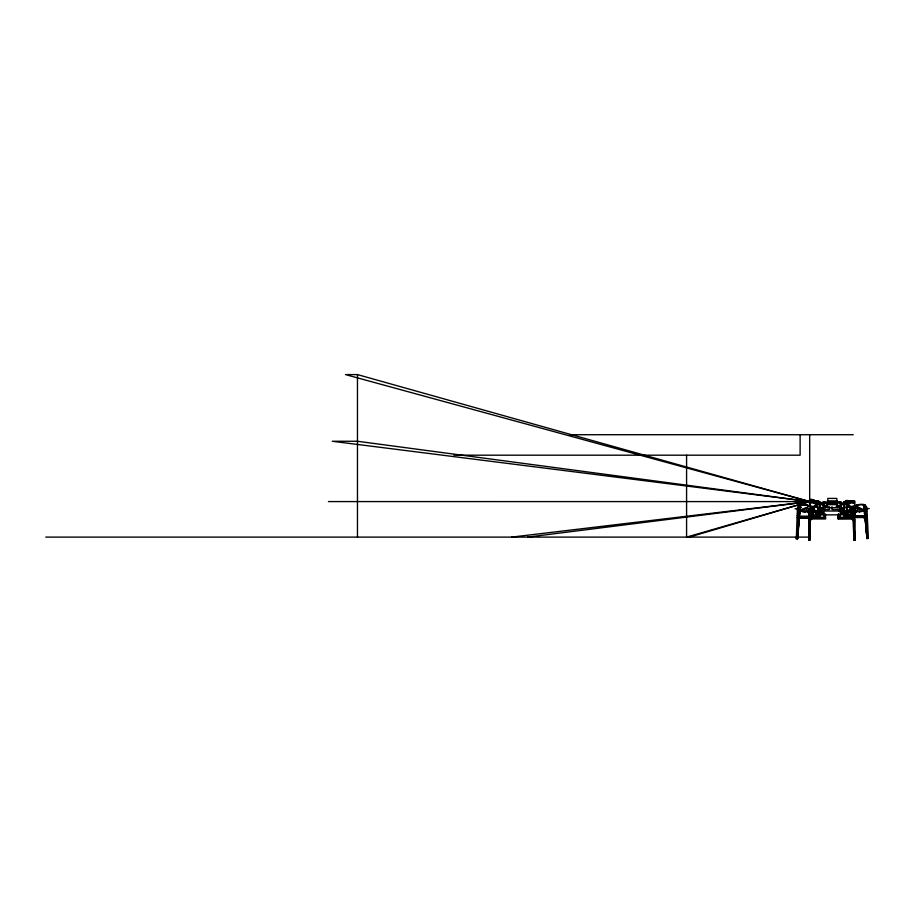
<?xml version="1.0" encoding="UTF-8"?>
<svg xmlns="http://www.w3.org/2000/svg" width="915" height="915" viewBox="0 0 915 915"><rect width="100%" height="100%" fill="white"/><g stroke="black" fill="none" stroke-linecap="round" stroke-linejoin="round"><path stroke-width="1.37" d="M808.688 515.362L808.688 511.519M808.711 518.782L808.711 540.41L808.711 518.782L809.912 518.782M808.7 516.598L808.7 511.508M809.146 511.382L809.146 515.362L809.889 515.362M809.558 506.921L809.558 501.226L811.079 501.226M808.666 519.022L809.867 519.022L809.912 539.827C809.958 541.291 810.084 538.5 808.7 539.827M809.912 516.598L809.844 511.382M811.079 512.011L811.079 513.978L812.005 513.978L812.005 512.011L808.986 512.011M811.628 502.426L811.868 501.214L812.566 501.214L812.566 502.426M812.005 513.978L812.005 512.011M812.017 501.008L812.005 502.941L816.889 502.941M812.211 502.426L812.211 501.008M813.058 502.426L813.321 501.214M813.149 502.426L812.52 501.226M816.02 512.011L813.366 512.011L813.366 513.978L815.437 516.277L814.076 516.277L813.046 515.134M814.076 502.941L814.076 501.008L811.079 501.008L811.079 502.941L809.558 502.941M814.499 515.969L814.579 517.307M814.659 502.426L814.659 501.226L811.628 501.226L815.162 501.214M815.105 503.913L815.151 501.672L813.149 501.683L813.138 501.008M815.276 503.913L815.276 501.672M815.517 503.913L815.528 501.226L818.868 501.214L816.535 501.226M815.837 503.913L815.837 501.683L814.968 501.672M816.02 514.951L816.054 510.662M816.466 502.895L816.466 505.4L813.732 506.43L816.054 505.4L816.054 501.912M816.18 503.913L816.18 501.683M816.374 512.011L816.832 512.777M816.546 503.913L816.546 501.683M817.209 506.796L817.209 502.895L820.606 502.895L820.606 501.923L814.087 501.683M817.129 502.426L817.69 501.214M817.621 508.122L817.941 501.672L813.183 501.683L813.08 502.289L812.932 501.008M817.678 501.912L818.456 503.913L820.195 502.895M818.136 512.983L818.136 512.011M818.673 503.913L818.673 502.895M819.142 503.913L819.142 502.895M819.703 508.122L819.726 502.895M820.137 508.1L820.137 502.895M820.423 505.663L820.423 504.645M823.168 509.747L824.987 509.747L824.987 506.327L823.054 506.327L823.054 504.645L819.085 504.645M827.149 503.616L827.126 507.711L837.362 507.711L837.362 503.616M838.918 502.884L838.918 501.912L840.965 501.912L840.965 504.245M839.169 502.884L839.169 501.912M840.199 505.663L840.199 502.598L824.541 502.598L824.541 505.663M840.713 504.245L840.713 501.912M845.803 515.969L848.857 515.98L848.846 517.307L848.262 515.98L844.396 515.969L846.181 515.969L846.215 517.307L844.396 517.307L844.396 512.995M845.849 516.277L845.929 517.307M845.677 502.941L845.849 501.226L846.009 502.873M846.798 501.592L846.798 501.008M847.599 515.969L846.958 517.307L848.262 517.307M846.878 502.426L847.061 501.214M849.269 515.969L849.269 517.307L848.605 517.307L848.56 515.969M848.56 502.426C847.404 500.551 851.43 500.585 850.207 502.426L845.483 502.415L846.089 502.415M850.207 517.307L851.236 515.134M817.267 501.775L817.941 501.672M838.14 518.919L838.289 514.161M854.999 531.341L855.01 540.399L855.125 519.022L853.912 519.022L853.809 540.399L853.855 518.37L838.117 518.37L838.312 514.196M838.586 518.267L838.598 517.398M838.117 518.885L853.329 518.885L853.832 539.827L853.375 520.2L852.071 518.919L853.855 518.37L838.689 518.508L838.7 515.191M839.924 515.191L839.924 517.638L839.833 514.928M853.375 518.885L853.375 520.2L852.048 518.885M853.809 539.781L853.878 518.405M808.688 515.568L808.677 516.197L808.654 511.725M838.655 514.161L838.689 518.508M845.78 501.592L845.78 502.289L845.792 501.008M851.144 501.008L851.247 502.301L851.35 501.008M853.912 516.06L854.004 511.588M855.068 515.568L855.09 516.197L855.148 511.725M799.378 514.676L798.772 514.63L798.852 510.684A2.448 1.029 90 0 1 798.475 509.037L798.269 516.186L799.401 516.632L800.248 511.005M853.924 516.838L853.981 511.885M855.125 516.838L855.182 511.885M798.578 506.384A2.448 1.029 90 0 0 797.4 508.397L796.313 539.107L797.72 538.58L799.344 517.49L823.923 517.398L823.866 515.191M800.282 511.073L799.081 510.215L799.127 507.242A2.448 1.029 90 0 1 799.321 506.807M800.11 510.124L799.31 509.815L799.458 507.642L800.865 507.653M800.877 507.585L799.493 507.173L799.641 505C806.778 504.291 814.339 507.276 820.721 507.905A2.047 0.869 90 0 1 821.887 508.225A2.047 0.869 90 0 1 821.853 510.993A2.047 0.869 90 0 1 820.686 511.153L816.649 511.474L813.561 509.769M798.841 510.261L798.749 514.23L798.109 514.23M809.924 539.713L809.889 518.37L825.639 518.405L825.479 514.161M854.656 516.06L853.924 515.511M813.115 510.318C812.44 533.422 814.304 495.29 812.486 517.227L798.212 517.044L797.182 538.363C797.548 540.193 798.143 537.38 796.096 538.363M850.161 501.683C839.798 500.459 854.095 504.245 852.071 501.008M855.136 508.706L855.068 509.895L853.112 510.135L853.752 508.706L858.247 507.322L853.752 508.706M798.887 517.307L797.503 538.489L799.31 517.787L798.212 517.044M800.385 507.642L800.236 509.815L801.048 510.124M798.589 510.124L806.675 510.124L810.461 511.599L802.375 511.599L798.589 510.124L798.921 505.309L800.453 505.309L799.641 505M807.007 505.309L800.568 505L800.236 509.815L799.31 509.815M801.471 511.245L799.756 511.199M806.824 507.985L801.391 509.815L806.024 507.665L810.53 508.934L811.17 510.341L811.445 509.232M806.675 510.124L806.847 507.722M807.407 507.722L807.59 505M806.024 507.665L809.306 508.992L809.226 510.124L811.17 510.341M812.028 517.044L813.401 507.539L813.161 517.49M821.144 510.822C820.229 503.822 824.587 514.23 817.816 511.462L817.518 507.093M810.599 507.322L818.101 507.31L817.816 511.462L814.133 509.987M800.568 505L800.659 507.207M812.955 514.539L813.561 510.387M810.976 516.186L812.017 507.608M865.144 507.001L865.201 509.975L864.012 510.879A2.448 1.029 -90 0 1 863.566 510.158M799.847 510.65L799.436 514.699M799.47 514.493L799.87 511.073A2.448 1.029 90 0 0 800.11 510.776M842.521 509.346C843.538 505.892 843.973 512.915 842.543 510.01M842.772 510.044L843.401 509.495L842.738 509.22M852.871 508.18L853.455 507.642L853.306 509.598M825.147 517.398L825.147 518.267M810.381 520.2L810.381 518.885L811.697 518.919L810.381 520.2L811.708 518.885M811.422 509.129C810.496 511.485 810.324 506.258 811.399 508.34M852.345 509.049L852.3 508.031M852.334 509.026L852.357 508.168M812.268 501.283L812.12 502.141M843.687 510.925L843.607 511.13A2.047 0.869 -90 0 1 842.44 511.016A2.047 0.869 -90 0 1 842.383 508.26A2.047 0.869 -90 0 1 843.55 507.882L844.705 507.882A2.047 0.869 -90 0 0 843.504 508.397M844.305 510.822L843.104 510.844L848.216 511.096L844.774 511.13A2.047 0.869 -90 0 1 843.55 510.89M864.938 514.459L865.544 514.39L865.453 510.021M816.946 507.31L819.565 507.905A2.047 0.869 90 0 1 820.778 508.374M852.357 509.415L852.288 507.642M808.643 506.395L810.587 506.064M821.842 508.889L821.201 510.387L821.007 508.946L821.922 510.273L822.07 508.957L820.217 508.889M865.441 510.501L866.116 510.501L866.048 508.317A1.51 0.641 -90 0 1 866.082 508.706L866.116 511.348M846.661 502.895L844.922 503.913L844.087 502.895L844.145 508.1M865.03 517.547L865.441 517.067L866.974 538.203L865.03 517.547L863.84 517.57L865.327 518.759L863.84 517.57M866.116 516.792L851.842 516.986C850.435 498.183 851.327 522.282 851.385 516.986L865.659 516.986L867.077 538.157L865.213 517.49L866.116 516.792L866.997 538.821L864.995 517.261M842.44 510.25C843.15 507.31 840.496 511.405 844.065 510.25M812.085 507.779L811.777 509.232M856.131 510.993A2.448 1.029 -90 0 1 855.719 511.794L855.468 511.977A2.448 1.029 -90 0 1 854.93 511.851M850.721 509.621L846.478 511.336L846.741 506.956C852.974 507.573 858.156 502.964 864.606 504.657L864.972 509.461L864.172 509.804L865.693 509.804L865.327 505L863.806 505L864.606 504.657M849.944 507.196L850.527 506.956M852.643 506.956L858.053 504.657M849.04 510.524L849.612 510.273M857.241 505L863.68 504.657L863.6 506.876M862.879 505L863.68 504.657L864.046 509.461L857.607 509.804L853.832 511.416L861.919 511.416L865.693 509.804M865.167 507.07L865.647 509.037L863.829 509.289M859.688 507.665L857.447 507.665L862.079 509.804L864.972 509.461M859.471 511.416L858.647 511.76L861.678 511.416M859.585 511.76L860.386 511.416M853.638 516.415L866.048 515.934L865.796 508.786A2.448 1.029 -90 0 1 865.441 510.444M866.757 538.294L868.381 538.066L867.866 538.455M863.657 507.39L864.812 507.299M843.71 508.225L846.169 507.196L853.672 507.207M852.3 516.792L851.007 507.322L850.424 508.477L851.179 517.272L850.939 510.101L851.362 514.31M820.298 510.273L821.922 510.273M843.905 508.889L842.44 508.889M689.281 537.105L809.672 501.58L357.468 374.59L345.493 374.59L809.672 501.58L686.582 537.105L686.582 455.19M527.703 537.105L809.672 501.58L357.468 441.259L332.237 441.259L809.672 501.58L511.714 537.105M846.718 515.168L847.427 515.168L846.718 515.168L846.821 512.549M848.388 501.226L848.605 502.426M845.849 502.426L851.064 502.426M845.895 502.426L845.414 501.214L846.878 501.226M844.351 517.307L844.396 516.277M813.984 501.214C816.901 501.363 814.236 500.505 814.933 502.873M846.97 502.426L846.398 501.214L853.203 501.008L853.203 502.941L854.724 502.941L854.724 506.921M850.161 502.873L849.349 502.873L849.269 501.226L849.394 502.426M851.751 501.214C839.604 502.724 848.171 497.954 850.195 502.415M846.455 501.672L847.187 501.683M848.914 501.672L848.457 503.913M849.589 517.307L848.102 517.307M848.56 501.226L849.955 501.214L849.955 502.426L847.736 502.369M852.654 502.426L852.414 501.214L851.716 501.214L851.716 502.426M849.303 501.672L849.177 503.913M851.225 502.426L851.099 501.214L854.724 501.226L854.724 502.941M818.548 502.415C817.392 504.497 812.794 499.876 814.076 502.426M815.071 502.873L814.121 502.873M815.528 515.98L815.437 517.307L815.425 515.98L816.066 515.969L817.324 515.969L817.335 517.307L816.02 517.307L816.089 513.567M847.153 517.307L847.199 515.969M816.786 517.307C818.868 518.473 819.097 515.397 817.598 515.969M848.697 517.307L848.605 516.277M849.783 517.307L849.783 515.969M569.542 434.716L853.238 434.716M453.886 455.19L800.122 455.19L800.122 434.716M811.845 499.727L814.11 499.727L811.845 499.979M810.084 500.848L810.736 500.848M845.677 501.008L850.207 501.226M848.605 501.226L845.506 501.214L845.483 502.873M854.724 501.226L853.203 501.226L853.203 502.941M328.439 501.58L813.161 501.592M813.321 501.672L818.273 501.008M810.084 501.672L810.736 501.672M823.271 501.912L823.271 504.245L823.168 501.912L825.067 501.912L825.067 502.884M847.073 506.796L847.073 502.895L845.357 503.913L843.676 502.895L843.676 501.923L848.228 501.912L848.228 505.4L850.55 506.43L847.828 505.4L847.816 502.895L850.218 502.873M848.777 501.672L848.765 503.913M850.664 501.683L849.131 501.672L849.006 503.913M843.676 501.923L845.3 501.912M848.228 501.912L846.604 501.912L846.661 506.83M849.829 501.683L849.898 502.415M813.904 502.369L814.75 502.369L814.739 501.214M816.546 502.369L814.327 502.426L814.327 501.214L815.539 501.226L815.539 502.426M813.801 502.426L814.43 502.426M850.481 502.426L849.532 501.672M823.18 502.884L824.953 502.884L824.953 501.912M840.713 502.941L847.073 502.895M820.732 502.941L824.541 502.941M847.393 502.941L852.277 502.941L852.265 501.008M819.245 503.616L824.495 503.616M839.947 503.616L845.128 503.616M837.362 504.645L827.126 504.645L827.126 503.616L837.477 503.616L837.362 507.711M845.208 504.645L841.228 504.645L841.228 506.327L839.295 506.327L839.295 509.747L841.88 509.747M827.057 505.663L823.1 505.663M837.362 505.663L841.262 505.663M825.227 506.693L828.098 506.693M836.184 506.693L840.062 506.693M863.851 506.83L864.767 506.83M825.17 507.299L828.098 507.299M836.241 507.299L840.062 507.299M823.054 507.345L824.987 507.345L824.987 506.327M839.295 507.345L841.228 507.345L841.171 514.081M799.458 507.642L800.614 507.734M819.405 508.248L820.572 508.248M843.275 508.408L844.442 508.408M819.84 508.408L820.995 508.408M866.436 508.58L869.25 508.58M795.032 508.786L797.846 508.786M843.195 508.82L844.362 508.82M853.581 508.774L854.976 508.774L855.068 509.895L853.672 509.895M865.384 508.786L866.894 508.786L868.381 538.066M810.53 508.934L809.135 508.934L809.226 510.124L810.61 510.124M819.92 508.832L821.075 508.832M797.388 509.037L798.898 509.037M809.306 508.992L810.69 508.992M822.345 509.541L829.448 509.541L829.448 506.693M822.402 509.747L824.987 509.747M819.76 509.918L820.915 509.918M843.367 509.907L844.522 509.907M799.367 510.181L802.203 510.124M851.693 510.398L850.458 510.261A2.047 0.869 -90 0 1 850.252 507.413A2.047 0.869 -90 0 1 851.453 506.899A2.047 0.869 -90 0 1 851.671 509.747L852.78 509.747A2.047 0.869 -90 0 0 852.563 506.899A2.047 0.869 -90 0 0 851.362 507.413M798.177 510.742L798.852 510.684M812.6 510.593L813.824 510.456A2.047 0.869 90 0 0 814.018 507.596A2.047 0.869 90 0 0 812.817 507.127A2.047 0.869 90 0 0 812.612 509.987L811.502 509.987A2.047 0.869 90 0 1 811.616 507.299A2.047 0.869 90 0 1 812.749 507.207M819.989 510.822L821.327 510.822M842.955 510.822L844.854 510.925M799.195 511.073L799.87 511.073M822.413 511.039L841.766 511.039M862.822 511.028L864.538 510.982M816.077 511.245L817.232 511.245M855.719 511.794L856.966 511.977A2.448 1.029 -90 0 1 856.703 512M813.412 512.011L816.832 512.011M817.209 512.011L821.064 512.011L821.064 512.983L816.043 512.983M848.239 512.983L843.218 512.983L843.218 512.011L848.239 512.983L848.239 510.662M846.661 512.011L845.735 512.011M852.666 512.011L854.724 512.011M809.112 512.023L809.855 512.023M843.218 512.011L844.145 512.011M848.045 512.011L850.87 512.011M852.277 512.011L855.296 512.011M820.595 512.286L824.083 512.286L824.083 514.081L822.082 513.567M843.687 512.286L840.199 512.286L840.199 514.081L842.2 513.567M843.218 512.983L845.3 512.983M815.288 513.567L823.111 513.567M841.171 513.567L849.006 513.567M865.533 513.99L866.208 513.99M852.277 513.978L853.203 513.978L853.203 512.011M848.125 514.585L848.743 514.585M815.425 514.951L844.534 514.779L844.534 512.697M844.396 514.951L845.895 514.951L845.895 512.995M846.832 514.848L848.743 514.848M818.227 514.951L819.074 514.951L819.074 517.307L819.726 517.307L819.726 514.951M848.262 514.951L848.857 514.951M865.99 515.134L867.077 515.134M797.24 515.385L798.326 515.385M809.112 511.588L809.123 515.511L809.867 515.511L809.798 511.588M816.786 515.969L819.726 515.98L818.044 515.969M816.066 515.969L817.427 515.969M846.535 515.969L848.411 515.969M852.242 515.934L866.048 515.934M798.269 516.186L812.085 516.186M815.745 516.129L817.129 516.129L817.106 514.848M850.207 516.277L848.846 516.277L850.916 513.978L850.916 512.011L848.262 512.011L848.262 515.98M812.486 517.227L798.669 517.227L797.4 538.455L799.127 517.741L825.101 517.638M816.546 517.307L814.076 517.307L814.076 516.277M847.599 517.307L845.06 517.307L845.06 514.951M809.935 517.307L819.749 517.307L818.044 517.307M839.821 517.398L851.144 517.307M866.15 517.295L867.248 517.295M797.091 517.558L798.177 517.558M838.689 517.638L865.213 517.49M813.138 517.81L799.31 517.787M810.427 518.885L825.639 518.885M45.75 537.105L809.672 537.105L809.672 511.519M853.787 539.713L855.033 539.827M849.131 501.214L852.654 501.226L849.623 501.226L849.623 502.426M846.169 507.253L847.336 507.253M862.079 509.804L863.245 509.804M817.129 515.969L817.129 517.307M815.528 517.307L814.99 515.969M799.104 507.31L798.452 508.225L798.944 509.575M813.744 507.093L814.327 507.322M806.207 505L810.461 506.647M814.67 510.421L815.254 510.639M799.493 507.173L799.687 507.734M804.823 511.599L805.646 511.908L802.627 511.599M803.896 511.599L804.72 511.908M858.247 507.322L862.891 509.461M812.028 509.758L812.005 508.145L812.074 509.529M818.09 502.895L818.925 503.913M852.38 507.539L853.352 515.934M819.44 510.947L819.52 511.153A2.047 0.869 90 0 0 820.744 510.867M854.233 509.037L854.507 510.135L854.393 508.969M863.84 509.621L864.927 516.415M864.435 510.456L864.847 514.287M857.424 507.402L857.607 509.804M856.657 504.657L856.863 507.379M846.741 506.956L847.061 511.096M863.886 507.299L864.046 509.461M866.528 511.439L866.471 508.317A1.464 0.618 -90 0 0 866.07 507.207M866.894 508.786L866.871 508.145A2.448 1.029 -90 0 0 865.418 506.372M809.832 511.885L809.867 516.838M808.666 516.838L808.631 511.885A2.448 1.029 90 0 1 808.151 511.028M825.124 514.161L825.124 518.405M853.821 511.508L853.867 515.362M850.207 501.008L850.207 502.941M848.102 501.683L848.102 503.913M847.908 512.011L847.908 512.777M847.828 509.495L847.828 512.011M845.609 502.895L845.609 503.913M845.14 502.895L845.14 503.913M844.556 502.895L844.579 508.122M809.889 518.37L809.912 539.781M852.654 512.08L852.654 516.003M852.414 501.214L852.414 502.426M852.071 501.214L852.071 502.426M848.194 513.567L848.194 514.848M847.176 514.848L847.176 516.129M846.684 501.214L846.684 502.426M844.351 502.873L844.351 504.645M843.859 504.645L843.859 505.663M841.114 507.345L841.114 509.747M839.066 511.13L839.066 509.541L831.964 509.541L831.964 506.693M837.591 502.598L837.591 501.923L827.057 501.923L827.057 502.598M837.248 501.923L837.248 500.871L827.4 500.871L827.4 501.923M836.848 500.871L836.848 498.412L827.789 498.412L827.789 500.871M823.168 507.345L823.111 514.081M819.932 502.873L819.932 504.645M818.788 502.873L818.788 501.214L811.765 501.283L811.765 502.312M818.273 502.873L818.273 501.214L817.461 501.214L817.461 502.426M818.25 516.277L818.25 517.307M817.255 501.008L817.232 502.426M816.878 512.903L816.878 514.779M816.603 501.683L816.603 502.415M811.868 501.214L811.868 502.426M810.736 501.923L810.736 500.368L811.845 500.368L811.845 499.338L810.084 499.338L810.084 506.693M809.672 434.716L809.672 505.835M357.468 374.59L357.468 537.105M797.857 508.191A1.464 0.618 90 0 1 798.36 507.333M798.292 508.214A1.407 0.595 90 0 1 798.372 507.894M798.246 508.168A1.51 0.641 90 0 1 798.337 507.836M810.85 511.931A2.448 1.029 -90 0 1 809.695 510.787M809.249 511.931A2.448 1.029 -90 0 1 808.094 510.787M800.682 510.215A2.448 1.029 90 0 0 801.357 511.199L801.62 511.222A2.448 1.029 90 0 0 801.883 511.073M863.6 509.975A2.448 1.029 -90 0 1 862.937 510.982L862.673 511.016A2.448 1.029 -90 0 1 862.41 510.879M855.399 511.062A1.51 0.641 -90 0 1 855.239 511.073M856.554 510.993A2.448 1.029 -90 0 1 856.131 511.794M864.423 510.879A2.448 1.029 -90 0 1 863.977 510.158M809.054 511.073A1.51 0.641 90 0 1 808.894 511.062M809.363 511.84A2.448 1.029 90 0 1 808.837 511.988L807.327 511.988A2.448 1.029 90 0 0 807.602 512M808.162 511.805A2.448 1.029 90 0 1 807.739 511.028M853.97 511.931A2.448 1.029 90 0 1 853.432 511.931M854.587 510.787A2.448 1.029 90 0 1 854.21 511.679M856.188 510.787A2.448 1.029 90 0 1 855.033 511.931M818.227 501.226L818.227 502.426L818.25 501.226M812.989 508.671C813.458 511.371 813.95 506.555 812.989 508.671M850.653 508.454C850.984 510.513 851.533 507.745 850.653 508.454M813.046 508.557C813.195 511.108 814.11 507.07 813.046 508.557M800.282 517.741L799.012 518.999L800.282 517.741"/></g></svg>
